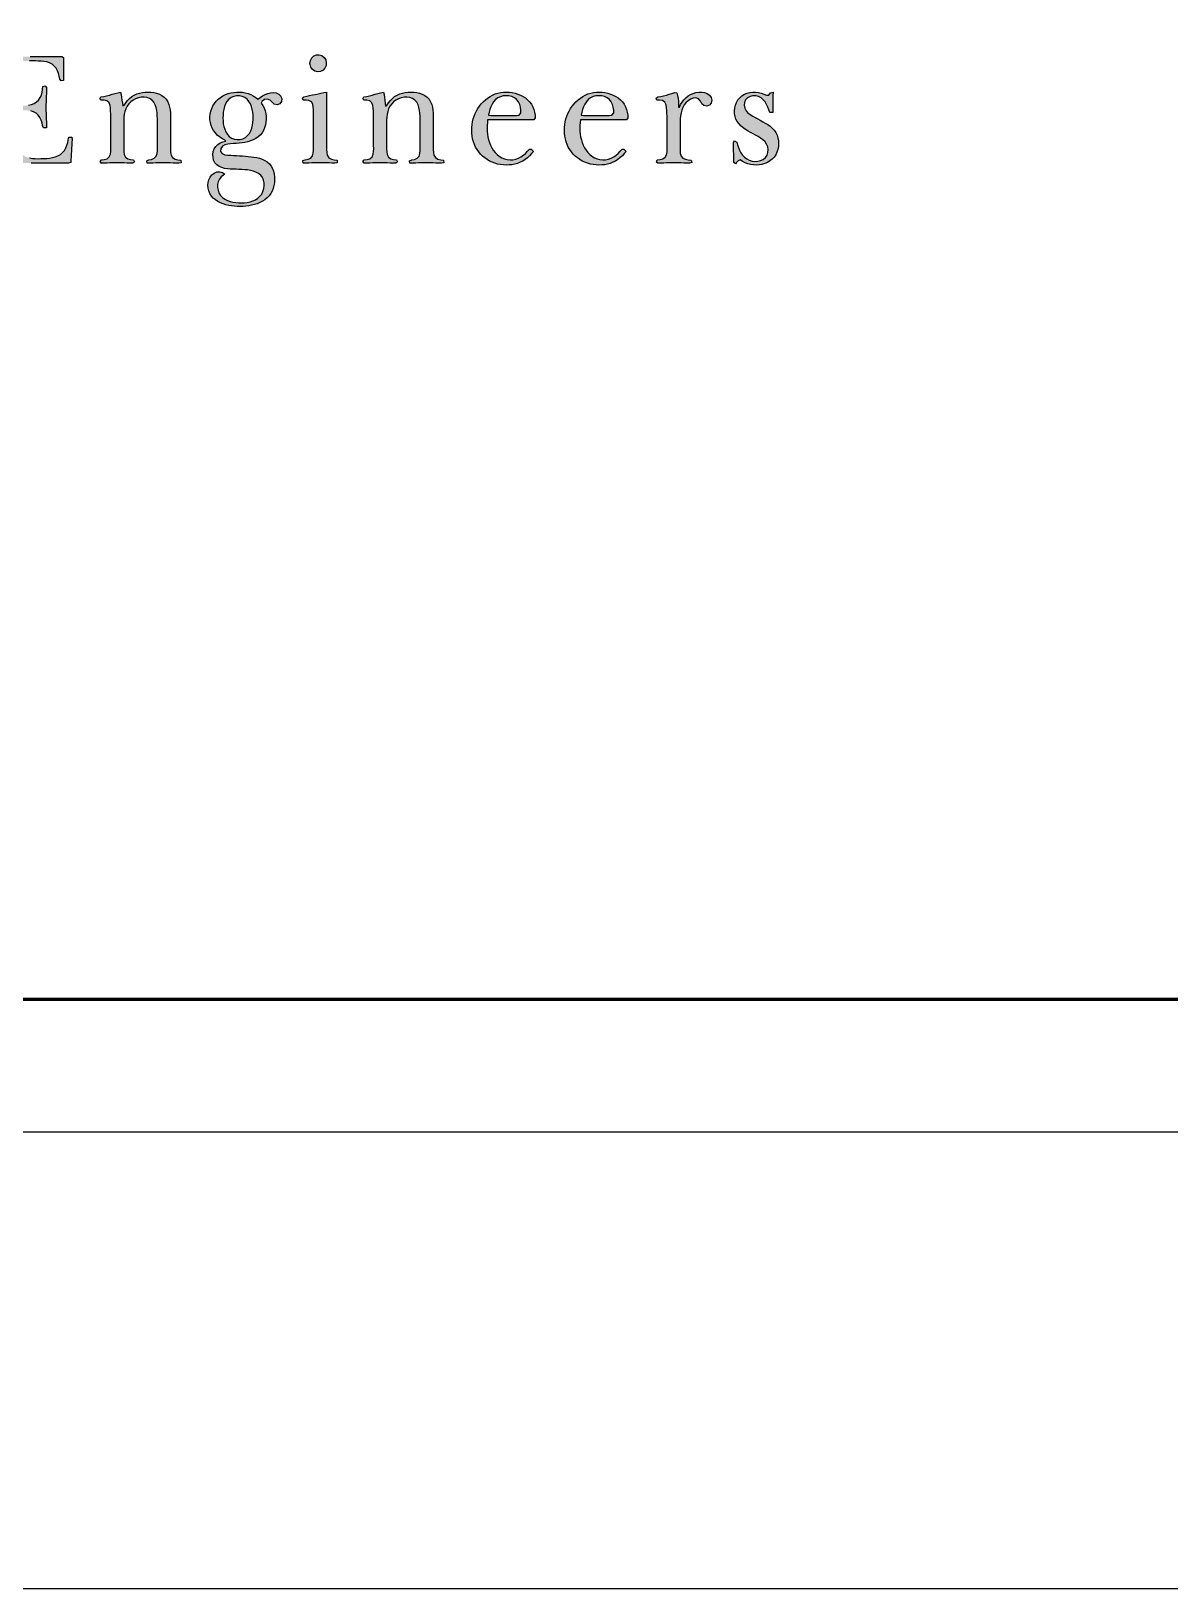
# Model space of a CAD drawing. Header units: millimetres. Extents: x 44 to 16922, y -171 to 5129.
# Drawn here: x 5552 to 5590.6, y 1810.7 to 1863.6 of the extents above; entities that cross this region are included whole.
import ezdxf

# ---------------------------------------------------------------- set-up
doc = ezdxf.new("R2010")
doc.units = ezdxf.units.MM
doc.layers.add('CDC-KHUNGTEN', color=7, linetype='Continuous')
doc.layers.add('Form$1$AA-BORD-FORM', color=7, linetype='Continuous')

# ---------------------------------------------------------------- blocks, each defined once
blk = doc.blocks.new('Form$1$SAMOO')
at = {"layer": 'CDC-KHUNGTEN'}
for points in [[(47.268, -11.628), (47.267, -11.548), (47.267, -11.468), (47.265, -11.388), (47.262, -11.308), (47.257, -11.228), (47.249, -11.149), (47.236, -11.07), (47.208, -10.995), (47.154, -10.937), (47.082, -10.902), (47.004, -10.886), (46.924, -10.88), (46.861, -10.864), (46.861, -10.783), (46.916, -10.759), (46.996, -10.759), (47.076, -10.759), (47.156, -10.759), (47.236, -10.759), (47.316, -10.759), (47.396, -10.759), (47.476, -10.759), (47.556, -10.759), (47.636, -10.759), (47.716, -10.759), (47.796, -10.759), (47.876, -10.759), (47.956, -10.759), (48.037, -10.759), (48.117, -10.759), (48.197, -10.759), (48.277, -10.759), (48.357, -10.759), (48.437, -10.759), (48.517, -10.759), (48.597, -10.759), (48.677, -10.759), (48.757, -10.759), (48.837, -10.759), (48.917, -10.759), (48.971, -10.785), (48.971, -10.865), (48.971, -10.945), (48.971, -11.025), (48.971, -11.105), (48.971, -11.185), (48.971, -11.265), (48.971, -11.345), (48.971, -11.425), (48.901, -11.436), (48.865, -11.385), (48.848, -11.306), (48.826, -11.229), (48.798, -11.155), (48.76, -11.084), (48.711, -11.021), (48.65, -10.97), (48.579, -10.933), (48.503, -10.908), (48.424, -10.894), (48.344, -10.886), (48.265, -10.882), (48.185, -10.88), (48.104, -10.88), (48.024, -10.88), (47.944, -10.88), (47.864, -10.88), (47.784, -10.88), (47.71, -10.897), (47.705, -10.977), (47.706, -11.057), (47.706, -11.137), (47.706, -11.217), (47.706, -11.297), (47.706, -11.377), (47.706, -11.457), (47.706, -11.537), (47.706, -11.617), (47.706, -11.697), (47.706, -11.777), (47.706, -11.857), (47.706, -11.937), (47.706, -12.017), (47.706, -12.097), (47.757, -12.128), (47.837, -12.127), (47.917, -12.122), (47.996, -12.11), (48.074, -12.091), (48.148, -12.062), (48.216, -12.02), (48.275, -11.966), (48.32, -11.9), (48.352, -11.827), (48.374, -11.749), (48.387, -11.671), (48.396, -11.591), (48.461, -11.575), (48.494, -11.621), (48.492, -11.701), (48.491, -11.781), (48.489, -11.861), (48.487, -11.941), (48.484, -12.021), (48.481, -12.101), (48.478, -12.181), (48.481, -12.261), (48.484, -12.341), (48.487, -12.421), (48.489, -12.501), (48.491, -12.581), (48.493, -12.661), (48.493, -12.74), (48.413, -12.74), (48.388, -12.676), (48.371, -12.598), (48.347, -12.522), (48.313, -12.449), (48.267, -12.384), (48.206, -12.332), (48.136, -12.295), (48.059, -12.271), (47.98, -12.258), (47.901, -12.251), (47.821, -12.248), (47.741, -12.247), (47.706, -12.292), (47.706, -12.372), (47.706, -12.452), (47.706, -12.532), (47.706, -12.612), (47.706, -12.692), (47.706, -12.772), (47.706, -12.852), (47.706, -12.932), (47.706, -13.012), (47.707, -13.092), (47.711, -13.172), (47.719, -13.252), (47.736, -13.33), (47.764, -13.405), (47.811, -13.469), (47.874, -13.518), (47.946, -13.552), (48.023, -13.575), (48.102, -13.588), (48.182, -13.595), (48.262, -13.598), (48.342, -13.596), (48.422, -13.594), (48.501, -13.589), (48.581, -13.581), (48.66, -13.568), (48.738, -13.548), (48.812, -13.52), (48.882, -13.48), (48.944, -13.429), (48.994, -13.368), (49.034, -13.298), (49.064, -13.224), (49.086, -13.147), (49.101, -13.069), (49.117, -12.996), (49.197, -12.996), (49.205, -13.064), (49.201, -13.144), (49.197, -13.224), (49.193, -13.304), (49.189, -13.384), (49.184, -13.464), (49.18, -13.543), (49.176, -13.623), (49.172, -13.703), (49.105, -13.718), (49.025, -13.718), (48.945, -13.718), (48.865, -13.718), (48.785, -13.718), (48.705, -13.718), (48.625, -13.718), (48.545, -13.718), (48.465, -13.718), (48.385, -13.718), (48.305, -13.718), (48.225, -13.718), (48.145, -13.718), (48.065, -13.718), (47.984, -13.718), (47.904, -13.718), (47.824, -13.718), (47.744, -13.718), (47.664, -13.718), (47.584, -13.718), (47.504, -13.718), (47.424, -13.718), (47.344, -13.718), (47.264, -13.718), (47.184, -13.718), (47.104, -13.718), (47.024, -13.718), (46.944, -13.718), (46.864, -13.718), (46.861, -13.641), (46.914, -13.614), (46.994, -13.61), (47.073, -13.595), (47.146, -13.563), (47.203, -13.508), (47.233, -13.434), (47.247, -13.355), (47.256, -13.276), (47.261, -13.196), (47.264, -13.116), (47.266, -13.036), (47.267, -12.956), (47.268, -12.876), (47.268, -12.796), (47.268, -12.716), (47.268, -12.636), (47.268, -12.556), (47.268, -12.476), (47.268, -12.396), (47.268, -12.316), (47.268, -12.236), (47.268, -12.155), (47.268, -12.075), (47.268, -11.995), (47.268, -11.915), (47.268, -11.835), (47.268, -11.755), (47.268, -11.675)], [(51.94, -13.184), (51.939, -13.264), (51.939, -13.344), (51.943, -13.424), (51.959, -13.502), (52.003, -13.568), (52.072, -13.607), (52.15, -13.627), (52.229, -13.636), (52.236, -13.709), (52.173, -13.724), (52.093, -13.721), (52.013, -13.718), (51.933, -13.714), (51.853, -13.711), (51.773, -13.709), (51.693, -13.711), (51.613, -13.714), (51.533, -13.717), (51.453, -13.72), (51.373, -13.723), (51.293, -13.726), (51.281, -13.658), (51.34, -13.631), (51.419, -13.617), (51.492, -13.587), (51.548, -13.53), (51.572, -13.454), (51.578, -13.374), (51.579, -13.294), (51.579, -13.214), (51.579, -13.134), (51.579, -13.054), (51.579, -12.974), (51.579, -12.894), (51.579, -12.814), (51.579, -12.734), (51.579, -12.654), (51.579, -12.574), (51.578, -12.494), (51.576, -12.414), (51.57, -12.334), (51.56, -12.255), (51.544, -12.176), (51.518, -12.101), (51.481, -12.03), (51.429, -11.97), (51.362, -11.925), (51.287, -11.898), (51.208, -11.889), (51.128, -11.891), (51.049, -11.905), (50.974, -11.931), (50.903, -11.969), (50.839, -12.018), (50.784, -12.075), (50.738, -12.14), (50.701, -12.211), (50.673, -12.286), (50.655, -12.364), (50.646, -12.444), (50.644, -12.524), (50.644, -12.604), (50.644, -12.684), (50.644, -12.764), (50.644, -12.844), (50.644, -12.924), (50.644, -13.004), (50.644, -13.084), (50.644, -13.164), (50.644, -13.244), (50.643, -13.324), (50.645, -13.404), (50.657, -13.483), (50.693, -13.554), (50.758, -13.6), (50.834, -13.623), (50.913, -13.634), (50.941, -13.688), (50.899, -13.725), (50.819, -13.722), (50.739, -13.719), (50.659, -13.715), (50.579, -13.712), (50.499, -13.709), (50.419, -13.71), (50.339, -13.713), (50.259, -13.716), (50.179, -13.719), (50.099, -13.722), (50.019, -13.725), (49.986, -13.679), (50.024, -13.633), (50.103, -13.621), (50.179, -13.597), (50.241, -13.547), (50.272, -13.474), (50.282, -13.395), (50.284, -13.315), (50.283, -13.235), (50.283, -13.155), (50.283, -13.075), (50.283, -12.995), (50.283, -12.915), (50.283, -12.835), (50.283, -12.755), (50.283, -12.675), (50.283, -12.595), (50.283, -12.515), (50.282, -12.435), (50.28, -12.355), (50.277, -12.275), (50.272, -12.195), (50.262, -12.115), (50.233, -12.041), (50.173, -11.99), (50.095, -11.974), (50.015, -11.973), (49.977, -11.931), (50.01, -11.879), (50.089, -11.866), (50.167, -11.848), (50.245, -11.828), (50.322, -11.806), (50.399, -11.784), (50.476, -11.764), (50.554, -11.747), (50.573, -11.815), (50.583, -11.894), (50.594, -11.974), (50.605, -12.053), (50.616, -12.132), (50.652, -12.109), (50.697, -12.042), (50.747, -11.98), (50.803, -11.923), (50.866, -11.873), (50.934, -11.831), (51.006, -11.798), (51.082, -11.773), (51.161, -11.756), (51.24, -11.747), (51.32, -11.745), (51.4, -11.748), (51.479, -11.758), (51.557, -11.776), (51.633, -11.803), (51.704, -11.84), (51.767, -11.888), (51.822, -11.947), (51.865, -12.014), (51.897, -12.087), (51.919, -12.164), (51.933, -12.243), (51.939, -12.322), (51.94, -12.403), (51.94, -12.483), (51.94, -12.563), (51.94, -12.643), (51.94, -12.723), (51.94, -12.803), (51.94, -12.883), (51.94, -12.963), (51.94, -13.043), (51.94, -13.123)], [(59.249, -13.184), (59.248, -13.264), (59.248, -13.344), (59.252, -13.424), (59.268, -13.502), (59.312, -13.568), (59.381, -13.607), (59.459, -13.627), (59.538, -13.636), (59.545, -13.71), (59.482, -13.724), (59.402, -13.721), (59.322, -13.718), (59.242, -13.714), (59.162, -13.711), (59.082, -13.709), (59.002, -13.711), (58.922, -13.714), (58.842, -13.717), (58.762, -13.72), (58.682, -13.723), (58.602, -13.726), (58.59, -13.657), (58.649, -13.631), (58.728, -13.617), (58.802, -13.587), (58.856, -13.53), (58.88, -13.454), (58.887, -13.374), (58.888, -13.294), (58.887, -13.214), (58.887, -13.134), (58.887, -13.054), (58.887, -12.974), (58.887, -12.894), (58.887, -12.814), (58.887, -12.734), (58.887, -12.654), (58.887, -12.573), (58.887, -12.493), (58.884, -12.413), (58.879, -12.334), (58.869, -12.254), (58.852, -12.176), (58.827, -12.1), (58.789, -12.03), (58.737, -11.969), (58.671, -11.924), (58.595, -11.898), (58.516, -11.888), (58.436, -11.891), (58.358, -11.906), (58.282, -11.932), (58.211, -11.969), (58.148, -12.018), (58.093, -12.076), (58.046, -12.141), (58.009, -12.212), (57.982, -12.287), (57.964, -12.365), (57.954, -12.444), (57.953, -12.524), (57.953, -12.604), (57.953, -12.684), (57.953, -12.765), (57.953, -12.845), (57.953, -12.925), (57.953, -13.005), (57.953, -13.085), (57.953, -13.165), (57.953, -13.245), (57.952, -13.325), (57.954, -13.405), (57.966, -13.484), (58.002, -13.554), (58.067, -13.6), (58.144, -13.623), (58.223, -13.634), (58.251, -13.688), (58.208, -13.725), (58.128, -13.722), (58.048, -13.719), (57.968, -13.715), (57.889, -13.712), (57.808, -13.709), (57.728, -13.71), (57.648, -13.713), (57.568, -13.716), (57.489, -13.719), (57.409, -13.722), (57.329, -13.725), (57.295, -13.679), (57.332, -13.633), (57.411, -13.622), (57.488, -13.597), (57.55, -13.548), (57.581, -13.475), (57.591, -13.396), (57.593, -13.316), (57.592, -13.235), (57.592, -13.155), (57.592, -13.075), (57.592, -12.995), (57.592, -12.915), (57.592, -12.835), (57.592, -12.755), (57.592, -12.675), (57.592, -12.595), (57.592, -12.515), (57.591, -12.435), (57.589, -12.355), (57.586, -12.275), (57.581, -12.195), (57.571, -12.116), (57.542, -12.041), (57.483, -11.99), (57.405, -11.974), (57.325, -11.973), (57.287, -11.931), (57.32, -11.879), (57.399, -11.866), (57.477, -11.848), (57.554, -11.828), (57.631, -11.806), (57.708, -11.784), (57.785, -11.764), (57.864, -11.746), (57.882, -11.816), (57.893, -11.895), (57.903, -11.974), (57.914, -12.053), (57.925, -12.133), (57.961, -12.108), (58.006, -12.041), (58.056, -11.979), (58.113, -11.923), (58.175, -11.873), (58.243, -11.831), (58.316, -11.797), (58.392, -11.772), (58.47, -11.756), (58.55, -11.747), (58.63, -11.745), (58.71, -11.749), (58.789, -11.759), (58.867, -11.776), (58.942, -11.803), (59.013, -11.84), (59.077, -11.889), (59.131, -11.947), (59.174, -12.014), (59.207, -12.088), (59.229, -12.165), (59.242, -12.244), (59.248, -12.323), (59.249, -12.403), (59.249, -12.483), (59.249, -12.563), (59.249, -12.643), (59.249, -12.724), (59.249, -12.804), (59.249, -12.884), (59.249, -12.964), (59.249, -13.044), (59.249, -13.124)], [(65.751, -12.659), (65.751, -12.579), (65.751, -12.499), (65.75, -12.419), (65.748, -12.339), (65.744, -12.259), (65.737, -12.179), (65.721, -12.101), (65.687, -12.029), (65.622, -11.984), (65.543, -11.973), (65.463, -11.973), (65.445, -11.911), (65.497, -11.879), (65.576, -11.866), (65.654, -11.849), (65.731, -11.828), (65.808, -11.805), (65.885, -11.782), (65.962, -11.759), (66.024, -11.765), (66.042, -11.843), (66.055, -11.922), (66.064, -12.002), (66.069, -12.082), (66.07, -12.162), (66.092, -12.165), (66.127, -12.093), (66.17, -12.025), (66.218, -11.962), (66.274, -11.905), (66.337, -11.854), (66.405, -11.813), (66.478, -11.781), (66.555, -11.759), (66.634, -11.747), (66.714, -11.745), (66.793, -11.757), (66.868, -11.785), (66.933, -11.831), (66.979, -11.896), (66.994, -11.974), (66.977, -12.051), (66.927, -12.112), (66.852, -12.139), (66.775, -12.123), (66.717, -12.069), (66.676, -12.001), (66.628, -11.937), (66.555, -11.906), (66.476, -11.915), (66.402, -11.944), (66.335, -11.988), (66.276, -12.042), (66.226, -12.104), (66.188, -12.175), (66.16, -12.25), (66.14, -12.327), (66.126, -12.406), (66.118, -12.486), (66.114, -12.566), (66.112, -12.646), (66.112, -12.726), (66.112, -12.806), (66.112, -12.886), (66.112, -12.966), (66.112, -13.046), (66.112, -13.126), (66.111, -13.206), (66.111, -13.286), (66.111, -13.366), (66.116, -13.446), (66.138, -13.523), (66.19, -13.582), (66.263, -13.614), (66.341, -13.629), (66.421, -13.636), (66.435, -13.703), (66.378, -13.724), (66.298, -13.722), (66.218, -13.718), (66.138, -13.715), (66.058, -13.712), (65.978, -13.71), (65.898, -13.71), (65.818, -13.713), (65.738, -13.716), (65.658, -13.719), (65.578, -13.722), (65.498, -13.725), (65.453, -13.69), (65.479, -13.634), (65.558, -13.624), (65.635, -13.602), (65.701, -13.557), (65.737, -13.486), (65.749, -13.407), (65.751, -13.327), (65.751, -13.247), (65.751, -13.167), (65.751, -13.087), (65.751, -13.007), (65.751, -12.927), (65.751, -12.847), (65.751, -12.767), (65.751, -12.687)], [(67.653, -13.745), (67.61, -13.707), (67.608, -13.627), (67.605, -13.547), (67.603, -13.467), (67.601, -13.387), (67.599, -13.307), (67.597, -13.227), (67.595, -13.147), (67.63, -13.103), (67.686, -13.134), (67.708, -13.211), (67.735, -13.287), (67.766, -13.36), (67.805, -13.431), (67.85, -13.496), (67.904, -13.555), (67.967, -13.605), (68.038, -13.642), (68.114, -13.664), (68.194, -13.673), (68.274, -13.668), (68.351, -13.65), (68.424, -13.617), (68.486, -13.567), (68.531, -13.501), (68.556, -13.425), (68.562, -13.345), (68.55, -13.266), (68.52, -13.192), (68.474, -13.127), (68.417, -13.072), (68.352, -13.024), (68.284, -12.982), (68.214, -12.944), (68.143, -12.906), (68.073, -12.868), (68.003, -12.828), (67.935, -12.786), (67.87, -12.74), (67.808, -12.689), (67.752, -12.632), (67.704, -12.568), (67.666, -12.497), (67.64, -12.422), (67.627, -12.343), (67.624, -12.263), (67.632, -12.183), (67.651, -12.106), (67.681, -12.032), (67.722, -11.963), (67.773, -11.901), (67.833, -11.849), (67.901, -11.806), (67.974, -11.774), (68.052, -11.754), (68.131, -11.745), (68.211, -11.747), (68.29, -11.758), (68.368, -11.776), (68.445, -11.801), (68.518, -11.833), (68.581, -11.833), (68.63, -11.771), (68.698, -11.752), (68.696, -11.832), (68.695, -11.912), (68.694, -11.992), (68.693, -12.072), (68.692, -12.152), (68.691, -12.232), (68.687, -12.31), (68.607, -12.31), (68.579, -12.236), (68.55, -12.162), (68.516, -12.089), (68.476, -12.02), (68.426, -11.958), (68.365, -11.905), (68.294, -11.869), (68.217, -11.851), (68.137, -11.849), (68.059, -11.866), (67.988, -11.903), (67.933, -11.961), (67.902, -12.034), (67.896, -12.114), (67.911, -12.192), (67.947, -12.263), (68, -12.323), (68.063, -12.373), (68.131, -12.415), (68.201, -12.453), (68.271, -12.491), (68.341, -12.53), (68.411, -12.569), (68.481, -12.608), (68.549, -12.651), (68.614, -12.697), (68.675, -12.748), (68.73, -12.807), (68.775, -12.873), (68.81, -12.945), (68.833, -13.021), (68.846, -13.1), (68.85, -13.18), (68.846, -13.26), (68.832, -13.339), (68.806, -13.414), (68.771, -13.486), (68.725, -13.552), (68.67, -13.61), (68.608, -13.66), (68.539, -13.701), (68.466, -13.733), (68.389, -13.757), (68.311, -13.771), (68.231, -13.776), (68.151, -13.772), (68.072, -13.76), (67.994, -13.74), (67.919, -13.712), (67.848, -13.676), (67.781, -13.632), (67.726, -13.655), (67.676, -13.717)]]:
    blk.add_hatch(color=7, dxfattribs=at).paths.add_polyline_path(points)
h = blk.add_hatch(color=7, dxfattribs=at)
h.paths.add_polyline_path([(56.28, -11.745), (56.28, -11.825), (56.28, -11.905), (56.28, -11.985), (56.28, -12.065), (56.28, -12.145), (56.28, -12.225), (56.28, -12.305), (56.28, -12.385), (56.28, -12.465), (56.28, -12.545), (56.28, -12.625), (56.28, -12.705), (56.28, -12.785), (56.28, -12.865), (56.28, -12.946), (56.28, -13.026), (56.28, -13.106), (56.28, -13.186), (56.281, -13.266), (56.282, -13.346), (56.286, -13.426), (56.303, -13.504), (56.347, -13.57), (56.416, -13.608), (56.494, -13.627), (56.573, -13.636), (56.578, -13.712), (56.511, -13.724), (56.431, -13.721), (56.351, -13.717), (56.271, -13.714), (56.191, -13.711), (56.111, -13.709), (56.031, -13.711), (55.951, -13.714), (55.871, -13.717), (55.791, -13.721), (55.711, -13.723), (55.631, -13.726), (55.626, -13.651), (55.69, -13.63), (55.769, -13.614), (55.841, -13.581), (55.891, -13.52), (55.912, -13.443), (55.917, -13.363), (55.918, -13.283), (55.919, -13.203), (55.919, -13.123), (55.919, -13.043), (55.919, -12.963), (55.919, -12.883), (55.919, -12.803), (55.919, -12.723), (55.919, -12.643), (55.919, -12.563), (55.919, -12.483), (55.918, -12.403), (55.917, -12.323), (55.915, -12.243), (55.912, -12.163), (55.904, -12.083), (55.865, -12.015), (55.792, -11.982), (55.713, -11.972), (55.633, -11.972), (55.609, -11.917), (55.655, -11.874), (55.733, -11.858), (55.811, -11.842), (55.89, -11.826), (55.968, -11.809), (56.047, -11.793), (56.125, -11.777), (56.203, -11.761)])
h.paths.add_polyline_path([(55.821, -10.947), (55.834, -10.868), (55.87, -10.797), (55.927, -10.742), (56, -10.71), (56.08, -10.707), (56.155, -10.732), (56.217, -10.782), (56.258, -10.85), (56.275, -10.928), (56.269, -11.008), (56.237, -11.081), (56.184, -11.14), (56.113, -11.177), (56.034, -11.183), (55.957, -11.162), (55.892, -11.117), (55.845, -11.052), (55.823, -10.976)])
h = blk.add_hatch(color=7, dxfattribs=at)
h.paths.add_polyline_path([(53.944, -13.52), (54.024, -13.527), (54.104, -13.534), (54.183, -13.542), (54.262, -13.552), (54.341, -13.567), (54.419, -13.585), (54.495, -13.61), (54.568, -13.644), (54.635, -13.686), (54.695, -13.74), (54.744, -13.803), (54.782, -13.873), (54.808, -13.949), (54.825, -14.027), (54.834, -14.106), (54.836, -14.186), (54.831, -14.266), (54.819, -14.345), (54.798, -14.423), (54.769, -14.497), (54.73, -14.567), (54.682, -14.631), (54.627, -14.689), (54.565, -14.739), (54.498, -14.783), (54.427, -14.82), (54.353, -14.85), (54.277, -14.875), (54.199, -14.894), (54.12, -14.909), (54.041, -14.919), (53.961, -14.925), (53.881, -14.928), (53.801, -14.926), (53.721, -14.92), (53.642, -14.91), (53.563, -14.896), (53.485, -14.877), (53.409, -14.853), (53.334, -14.824), (53.263, -14.788), (53.195, -14.745), (53.134, -14.694), (53.08, -14.635), (53.036, -14.568), (53.005, -14.495), (52.986, -14.417), (52.98, -14.337), (52.987, -14.257), (53.009, -14.181), (53.045, -14.109), (53.095, -14.047), (53.158, -13.998), (53.232, -13.967), (53.311, -13.96), (53.388, -13.98), (53.455, -14.024), (53.419, -14.057), (53.354, -14.103), (53.305, -14.166), (53.271, -14.238), (53.254, -14.316), (53.253, -14.396), (53.265, -14.475), (53.291, -14.551), (53.332, -14.619), (53.387, -14.677), (53.452, -14.724), (53.524, -14.759), (53.6, -14.785), (53.678, -14.803), (53.757, -14.815), (53.836, -14.822), (53.916, -14.825), (53.996, -14.822), (54.076, -14.813), (54.154, -14.797), (54.23, -14.772), (54.303, -14.739), (54.371, -14.696), (54.43, -14.643), (54.479, -14.58), (54.515, -14.508), (54.537, -14.431), (54.546, -14.352), (54.544, -14.272), (54.529, -14.193), (54.499, -14.12), (54.451, -14.056), (54.389, -14.005), (54.319, -13.968), (54.243, -13.941), (54.165, -13.924), (54.086, -13.912), (54.006, -13.904), (53.926, -13.899), (53.846, -13.896), (53.766, -13.892), (53.686, -13.889), (53.606, -13.885), (53.527, -13.878), (53.448, -13.866), (53.37, -13.846), (53.296, -13.815), (53.23, -13.77), (53.178, -13.71), (53.143, -13.638), (53.125, -13.56), (53.121, -13.481), (53.132, -13.401), (53.16, -13.327), (53.205, -13.261), (53.262, -13.205), (53.328, -13.16), (53.401, -13.127), (53.478, -13.106), (53.443, -13.074), (53.372, -13.037), (53.306, -12.992), (53.245, -12.94), (53.191, -12.881), (53.143, -12.817), (53.104, -12.747), (53.073, -12.673), (53.052, -12.596), (53.041, -12.517), (53.04, -12.437), (53.048, -12.357), (53.064, -12.279), (53.088, -12.203), (53.121, -12.13), (53.163, -12.062), (53.213, -11.999), (53.27, -11.943), (53.333, -11.894), (53.401, -11.852), (53.473, -11.817), (53.548, -11.789), (53.625, -11.768), (53.704, -11.754), (53.784, -11.746), (53.864, -11.745), (53.944, -11.751), (54.023, -11.764), (54.1, -11.785), (54.175, -11.813), (54.246, -11.849), (54.313, -11.893), (54.374, -11.944), (54.437, -11.9), (54.503, -11.854), (54.573, -11.815), (54.647, -11.784), (54.724, -11.764), (54.804, -11.758), (54.883, -11.771), (54.956, -11.802), (55.013, -11.857), (55.039, -11.932), (55.028, -12.011), (54.98, -12.073), (54.905, -12.099), (54.828, -12.08), (54.768, -12.028), (54.711, -11.972), (54.638, -11.943), (54.56, -11.956), (54.49, -11.996), (54.468, -12.05), (54.512, -12.116), (54.548, -12.188), (54.574, -12.263), (54.592, -12.341), (54.601, -12.421), (54.602, -12.501), (54.596, -12.581), (54.583, -12.66), (54.561, -12.737), (54.53, -12.81), (54.489, -12.879), (54.438, -12.94), (54.378, -12.994), (54.312, -13.039), (54.241, -13.076), (54.166, -13.105), (54.09, -13.128), (54.012, -13.145), (53.933, -13.157), (53.853, -13.166), (53.773, -13.171), (53.693, -13.174), (53.613, -13.181), (53.534, -13.193), (53.457, -13.214), (53.387, -13.252), (53.34, -13.315), (53.337, -13.394), (53.384, -13.457), (53.458, -13.487), (53.537, -13.499), (53.617, -13.504), (53.697, -13.508), (53.777, -13.512), (53.857, -13.516), (53.937, -13.52)])
h.paths.add_polyline_path([(54.242, -12.467), (54.239, -12.387), (54.231, -12.307), (54.216, -12.228), (54.195, -12.151), (54.164, -12.077), (54.124, -12.008), (54.073, -11.947), (54.01, -11.898), (53.937, -11.866), (53.858, -11.85), (53.778, -11.849), (53.7, -11.864), (53.627, -11.897), (53.564, -11.945), (53.513, -12.007), (53.473, -12.076), (53.444, -12.151), (53.424, -12.228), (53.41, -12.307), (53.403, -12.387), (53.4, -12.467), (53.403, -12.547), (53.412, -12.626), (53.428, -12.705), (53.451, -12.781), (53.483, -12.855), (53.525, -12.923), (53.578, -12.982), (53.643, -13.028), (53.718, -13.057), (53.797, -13.067), (53.877, -13.062), (53.954, -13.043), (54.026, -13.007), (54.087, -12.956), (54.137, -12.893), (54.175, -12.823), (54.203, -12.748), (54.223, -12.67), (54.235, -12.591), (54.241, -12.512)], flags=16)
h = blk.add_hatch(color=7, dxfattribs=at)
h.paths.add_polyline_path([(61.483, -12.395), (61.563, -12.397), (61.641, -12.383), (61.689, -12.324), (61.688, -12.244), (61.676, -12.165), (61.654, -12.088), (61.618, -12.017), (61.568, -11.954), (61.505, -11.905), (61.432, -11.872), (61.355, -11.853), (61.275, -11.848), (61.195, -11.854), (61.117, -11.874), (61.045, -11.908), (60.981, -11.956), (60.927, -12.015), (60.884, -12.082), (60.849, -12.154), (60.822, -12.229), (60.8, -12.306), (60.784, -12.385), (60.851, -12.395), (60.931, -12.395), (61.011, -12.395), (61.092, -12.395), (61.172, -12.395), (61.252, -12.395), (61.332, -12.395), (61.412, -12.395)], flags=16)
h.paths.add_polyline_path([(62.034, -13.395), (61.983, -13.457), (61.929, -13.515), (61.87, -13.57), (61.807, -13.619), (61.739, -13.662), (61.668, -13.698), (61.593, -13.727), (61.517, -13.749), (61.438, -13.764), (61.358, -13.773), (61.278, -13.776), (61.198, -13.772), (61.119, -13.763), (61.04, -13.748), (60.963, -13.726), (60.888, -13.698), (60.816, -13.664), (60.747, -13.624), (60.681, -13.578), (60.62, -13.527), (60.563, -13.47), (60.512, -13.409), (60.466, -13.343), (60.427, -13.274), (60.393, -13.201), (60.366, -13.126), (60.345, -13.048), (60.33, -12.97), (60.321, -12.89), (60.319, -12.81), (60.322, -12.73), (60.33, -12.651), (60.344, -12.572), (60.363, -12.494), (60.387, -12.418), (60.417, -12.344), (60.451, -12.271), (60.491, -12.202), (60.536, -12.136), (60.586, -12.073), (60.64, -12.014), (60.699, -11.96), (60.762, -11.911), (60.829, -11.867), (60.899, -11.829), (60.973, -11.798), (61.049, -11.774), (61.128, -11.757), (61.207, -11.747), (61.287, -11.745), (61.367, -11.749), (61.446, -11.759), (61.525, -11.776), (61.601, -11.799), (61.675, -11.829), (61.746, -11.866), (61.813, -11.91), (61.874, -11.962), (61.929, -12.02), (61.977, -12.084), (62.016, -12.154), (62.046, -12.228), (62.068, -12.305), (62.081, -12.384), (62.086, -12.464), (62.043, -12.518), (61.963, -12.516), (61.883, -12.516), (61.803, -12.516), (61.723, -12.516), (61.643, -12.516), (61.563, -12.516), (61.483, -12.516), (61.403, -12.516), (61.323, -12.516), (61.243, -12.516), (61.163, -12.516), (61.083, -12.516), (61.002, -12.516), (60.922, -12.516), (60.842, -12.516), (60.762, -12.516), (60.754, -12.594), (60.748, -12.674), (60.744, -12.753), (60.748, -12.833), (60.757, -12.913), (60.77, -12.992), (60.789, -13.07), (60.813, -13.146), (60.842, -13.22), (60.878, -13.292), (60.919, -13.361), (60.968, -13.424), (61.023, -13.482), (61.085, -13.532), (61.154, -13.573), (61.228, -13.604), (61.306, -13.623), (61.385, -13.632), (61.465, -13.629), (61.543, -13.613), (61.618, -13.585), (61.689, -13.548), (61.755, -13.502), (61.816, -13.45), (61.872, -13.393), (61.923, -13.331), (61.974, -13.331), (62.029, -13.389)])
h = blk.add_hatch(color=7, dxfattribs=at)
h.paths.add_polyline_path([(64.06, -12.395), (64.14, -12.397), (64.219, -12.384), (64.267, -12.325), (64.266, -12.245), (64.255, -12.166), (64.232, -12.089), (64.197, -12.017), (64.147, -11.955), (64.084, -11.906), (64.012, -11.872), (63.934, -11.853), (63.854, -11.848), (63.774, -11.854), (63.697, -11.873), (63.624, -11.907), (63.56, -11.955), (63.506, -12.014), (63.462, -12.081), (63.427, -12.153), (63.4, -12.228), (63.378, -12.305), (63.361, -12.383), (63.427, -12.395), (63.507, -12.395), (63.587, -12.395), (63.667, -12.395), (63.747, -12.395), (63.827, -12.395), (63.907, -12.395), (63.987, -12.395)], flags=16)
h.paths.add_polyline_path([(64.612, -13.395), (64.562, -13.457), (64.507, -13.515), (64.448, -13.569), (64.385, -13.619), (64.317, -13.662), (64.246, -13.698), (64.172, -13.727), (64.095, -13.749), (64.016, -13.764), (63.937, -13.773), (63.857, -13.776), (63.777, -13.773), (63.697, -13.763), (63.619, -13.748), (63.542, -13.726), (63.467, -13.698), (63.394, -13.664), (63.325, -13.624), (63.259, -13.578), (63.198, -13.527), (63.142, -13.47), (63.09, -13.409), (63.045, -13.343), (63.005, -13.274), (62.971, -13.201), (62.944, -13.126), (62.923, -13.049), (62.908, -12.97), (62.899, -12.891), (62.897, -12.811), (62.899, -12.731), (62.908, -12.651), (62.921, -12.572), (62.94, -12.494), (62.965, -12.418), (62.994, -12.344), (63.029, -12.272), (63.069, -12.202), (63.114, -12.136), (63.163, -12.073), (63.217, -12.014), (63.276, -11.96), (63.339, -11.911), (63.406, -11.867), (63.477, -11.829), (63.551, -11.798), (63.627, -11.774), (63.705, -11.757), (63.784, -11.747), (63.864, -11.745), (63.944, -11.749), (64.024, -11.759), (64.102, -11.776), (64.179, -11.799), (64.253, -11.829), (64.324, -11.866), (64.39, -11.91), (64.452, -11.962), (64.507, -12.02), (64.554, -12.084), (64.593, -12.154), (64.624, -12.228), (64.645, -12.305), (64.658, -12.384), (64.663, -12.464), (64.621, -12.518), (64.541, -12.516), (64.461, -12.516), (64.381, -12.516), (64.3, -12.516), (64.22, -12.516), (64.14, -12.516), (64.06, -12.516), (63.98, -12.516), (63.9, -12.516), (63.82, -12.516), (63.74, -12.516), (63.66, -12.516), (63.58, -12.516), (63.5, -12.516), (63.42, -12.516), (63.34, -12.516), (63.332, -12.594), (63.326, -12.674), (63.321, -12.754), (63.325, -12.834), (63.334, -12.913), (63.348, -12.992), (63.367, -13.07), (63.39, -13.146), (63.42, -13.221), (63.455, -13.292), (63.497, -13.361), (63.546, -13.424), (63.601, -13.482), (63.663, -13.532), (63.732, -13.573), (63.806, -13.604), (63.883, -13.623), (63.963, -13.632), (64.043, -13.629), (64.121, -13.613), (64.196, -13.585), (64.267, -13.548), (64.333, -13.502), (64.393, -13.45), (64.449, -13.393), (64.5, -13.331), (64.552, -13.331), (64.607, -13.389)])
at = {"layer": 'CDC-KHUNGTEN', "color": 7}
for points in [[(48.037, -10.759), (48.117, -10.759), (48.197, -10.759), (48.277, -10.759), (48.357, -10.759), (48.437, -10.759), (48.517, -10.759), (48.597, -10.759), (48.677, -10.759), (48.757, -10.759), (48.837, -10.759), (48.917, -10.759), (48.971, -10.785), (48.971, -10.865), (48.971, -10.945), (48.971, -11.025), (48.971, -11.105), (48.971, -11.185), (48.971, -11.265), (48.971, -11.345), (48.971, -11.425), (48.901, -11.436), (48.865, -11.385), (48.848, -11.306), (48.826, -11.229), (48.798, -11.155), (48.76, -11.084), (48.711, -11.021), (48.65, -10.97), (48.579, -10.933), (48.503, -10.908), (48.424, -10.894), (48.344, -10.886), (48.265, -10.882), (48.185, -10.88), (48.104, -10.88), (48.024, -10.88)], [(47.996, -12.11), (48.074, -12.091), (48.148, -12.062), (48.216, -12.02), (48.275, -11.966), (48.32, -11.9), (48.352, -11.827), (48.374, -11.749), (48.387, -11.671), (48.396, -11.591), (48.461, -11.575), (48.494, -11.621), (48.492, -11.701), (48.491, -11.781), (48.489, -11.861), (48.487, -11.941), (48.484, -12.021), (48.481, -12.101), (48.478, -12.181), (48.481, -12.261), (48.484, -12.341), (48.487, -12.421), (48.489, -12.501), (48.491, -12.581), (48.493, -12.661), (48.493, -12.74), (48.413, -12.74), (48.388, -12.676), (48.371, -12.598), (48.347, -12.522), (48.313, -12.449), (48.267, -12.384), (48.206, -12.332), (48.136, -12.295), (48.059, -12.271)], [(48.023, -13.575), (48.102, -13.588), (48.182, -13.595), (48.262, -13.598), (48.342, -13.596), (48.422, -13.594), (48.501, -13.589), (48.581, -13.581), (48.66, -13.568), (48.738, -13.548), (48.812, -13.52), (48.882, -13.48), (48.944, -13.429), (48.994, -13.368), (49.034, -13.298), (49.064, -13.224), (49.086, -13.147), (49.101, -13.069), (49.117, -12.996), (49.197, -12.996), (49.205, -13.064), (49.201, -13.144), (49.197, -13.224), (49.193, -13.304), (49.189, -13.384), (49.184, -13.464), (49.18, -13.543), (49.176, -13.623), (49.172, -13.703), (49.105, -13.718), (49.025, -13.718), (48.945, -13.718), (48.865, -13.718), (48.785, -13.718), (48.705, -13.718), (48.625, -13.718), (48.545, -13.718), (48.465, -13.718), (48.385, -13.718), (48.305, -13.718), (48.225, -13.718), (48.145, -13.718), (48.065, -13.718)]]:
    blk.add_lwpolyline(points, dxfattribs=at)
for points in [[(55.821, -10.947), (55.834, -10.868), (55.87, -10.797), (55.927, -10.742), (56, -10.71), (56.08, -10.707), (56.155, -10.732), (56.217, -10.782), (56.258, -10.85), (56.275, -10.928), (56.269, -11.008), (56.237, -11.081), (56.184, -11.14), (56.113, -11.177), (56.034, -11.183), (55.957, -11.162), (55.892, -11.117), (55.845, -11.052), (55.823, -10.976)], [(51.94, -13.184), (51.939, -13.264), (51.939, -13.344), (51.943, -13.424), (51.959, -13.502), (52.003, -13.568), (52.072, -13.607), (52.15, -13.627), (52.229, -13.636), (52.236, -13.709), (52.173, -13.724), (52.093, -13.721), (52.013, -13.718), (51.933, -13.714), (51.853, -13.711), (51.773, -13.709), (51.693, -13.711), (51.613, -13.714), (51.533, -13.717), (51.453, -13.72), (51.373, -13.723), (51.293, -13.726), (51.281, -13.658), (51.34, -13.631), (51.419, -13.617), (51.492, -13.587), (51.548, -13.53), (51.572, -13.454), (51.578, -13.374), (51.579, -13.294), (51.579, -13.214), (51.579, -13.134), (51.579, -13.054), (51.579, -12.974), (51.579, -12.894), (51.579, -12.814), (51.579, -12.734), (51.579, -12.654), (51.579, -12.574), (51.578, -12.494), (51.576, -12.414), (51.57, -12.334), (51.56, -12.255), (51.544, -12.176), (51.518, -12.101), (51.481, -12.03), (51.429, -11.97), (51.362, -11.925), (51.287, -11.898), (51.208, -11.889), (51.128, -11.891), (51.049, -11.905), (50.974, -11.931), (50.903, -11.969), (50.839, -12.018), (50.784, -12.075), (50.738, -12.14), (50.701, -12.211), (50.673, -12.286), (50.655, -12.364), (50.646, -12.444), (50.644, -12.524), (50.644, -12.604), (50.644, -12.684), (50.644, -12.764), (50.644, -12.844), (50.644, -12.924), (50.644, -13.004), (50.644, -13.084), (50.644, -13.164), (50.644, -13.244), (50.643, -13.324), (50.645, -13.404), (50.657, -13.483), (50.693, -13.554), (50.758, -13.6), (50.834, -13.623), (50.913, -13.634), (50.941, -13.688), (50.899, -13.725), (50.819, -13.722), (50.739, -13.719), (50.659, -13.715), (50.579, -13.712), (50.499, -13.709), (50.419, -13.71), (50.339, -13.713), (50.259, -13.716), (50.179, -13.719), (50.099, -13.722), (50.019, -13.725), (49.986, -13.679), (50.024, -13.633), (50.103, -13.621), (50.179, -13.597), (50.241, -13.547), (50.272, -13.474), (50.282, -13.395), (50.284, -13.315), (50.283, -13.235), (50.283, -13.155), (50.283, -13.075), (50.283, -12.995), (50.283, -12.915), (50.283, -12.835), (50.283, -12.755), (50.283, -12.675), (50.283, -12.595), (50.283, -12.515), (50.282, -12.435), (50.28, -12.355), (50.277, -12.275), (50.272, -12.195), (50.262, -12.115), (50.233, -12.041), (50.173, -11.99), (50.095, -11.974), (50.015, -11.973), (49.977, -11.931), (50.01, -11.879), (50.089, -11.866), (50.167, -11.848), (50.245, -11.828), (50.322, -11.806), (50.399, -11.784), (50.476, -11.764), (50.554, -11.747), (50.573, -11.815), (50.583, -11.894), (50.594, -11.974), (50.605, -12.053), (50.616, -12.132), (50.652, -12.109), (50.697, -12.042), (50.747, -11.98), (50.803, -11.923), (50.866, -11.873), (50.934, -11.831), (51.006, -11.798), (51.082, -11.773), (51.161, -11.756), (51.24, -11.747), (51.32, -11.745), (51.4, -11.748), (51.479, -11.758), (51.557, -11.776), (51.633, -11.803), (51.704, -11.84), (51.767, -11.888), (51.822, -11.947), (51.865, -12.014), (51.897, -12.087), (51.919, -12.164), (51.933, -12.243), (51.939, -12.322), (51.94, -12.403), (51.94, -12.483), (51.94, -12.563), (51.94, -12.643), (51.94, -12.723), (51.94, -12.803), (51.94, -12.883), (51.94, -12.963), (51.94, -13.043), (51.94, -13.123)], [(53.944, -13.52), (54.024, -13.527), (54.104, -13.534), (54.183, -13.542), (54.262, -13.552), (54.341, -13.567), (54.419, -13.585), (54.495, -13.61), (54.568, -13.644), (54.635, -13.686), (54.695, -13.74), (54.744, -13.803), (54.782, -13.873), (54.808, -13.949), (54.825, -14.027), (54.834, -14.106), (54.836, -14.186), (54.831, -14.266), (54.819, -14.345), (54.798, -14.423), (54.769, -14.497), (54.73, -14.567), (54.682, -14.631), (54.627, -14.689), (54.565, -14.739), (54.498, -14.783), (54.427, -14.82), (54.353, -14.85), (54.277, -14.875), (54.199, -14.894), (54.12, -14.909), (54.041, -14.919), (53.961, -14.925), (53.881, -14.928), (53.801, -14.926), (53.721, -14.92), (53.642, -14.91), (53.563, -14.896), (53.485, -14.877), (53.409, -14.853), (53.334, -14.824), (53.263, -14.788), (53.195, -14.745), (53.134, -14.694), (53.08, -14.635), (53.036, -14.568), (53.005, -14.495), (52.986, -14.417), (52.98, -14.337), (52.987, -14.257), (53.009, -14.181), (53.045, -14.109), (53.095, -14.047), (53.158, -13.998), (53.232, -13.967), (53.311, -13.96), (53.388, -13.98), (53.455, -14.024), (53.419, -14.057), (53.354, -14.103), (53.305, -14.166), (53.271, -14.238), (53.254, -14.316), (53.253, -14.396), (53.265, -14.475), (53.291, -14.551), (53.332, -14.619), (53.387, -14.677), (53.452, -14.724), (53.524, -14.759), (53.6, -14.785), (53.678, -14.803), (53.757, -14.815), (53.836, -14.822), (53.916, -14.825), (53.996, -14.822), (54.076, -14.813), (54.154, -14.797), (54.23, -14.772), (54.303, -14.739), (54.371, -14.696), (54.43, -14.643), (54.479, -14.58), (54.515, -14.508), (54.537, -14.431), (54.546, -14.352), (54.544, -14.272), (54.529, -14.193), (54.499, -14.12), (54.451, -14.056), (54.389, -14.005), (54.319, -13.968), (54.243, -13.941), (54.165, -13.924), (54.086, -13.912), (54.006, -13.904), (53.926, -13.899), (53.846, -13.896), (53.766, -13.892), (53.686, -13.889), (53.606, -13.885), (53.527, -13.878), (53.448, -13.866), (53.37, -13.846), (53.296, -13.815), (53.23, -13.77), (53.178, -13.71), (53.143, -13.638), (53.125, -13.56), (53.121, -13.481), (53.132, -13.401), (53.16, -13.327), (53.205, -13.261), (53.262, -13.205), (53.328, -13.16), (53.401, -13.127), (53.478, -13.106), (53.443, -13.074), (53.372, -13.037), (53.306, -12.992), (53.245, -12.94), (53.191, -12.881), (53.143, -12.817), (53.104, -12.747), (53.073, -12.673), (53.052, -12.596), (53.041, -12.517), (53.04, -12.437), (53.048, -12.357), (53.064, -12.279), (53.088, -12.203), (53.121, -12.13), (53.163, -12.062), (53.213, -11.999), (53.27, -11.943), (53.333, -11.894), (53.401, -11.852), (53.473, -11.817), (53.548, -11.789), (53.625, -11.768), (53.704, -11.754), (53.784, -11.746), (53.864, -11.745), (53.944, -11.751), (54.023, -11.764), (54.1, -11.785), (54.175, -11.813), (54.246, -11.849), (54.313, -11.893), (54.374, -11.944), (54.437, -11.9), (54.503, -11.854), (54.573, -11.815), (54.647, -11.784), (54.724, -11.764), (54.804, -11.758), (54.883, -11.771), (54.956, -11.802), (55.013, -11.857), (55.039, -11.932), (55.028, -12.011), (54.98, -12.073), (54.905, -12.099), (54.828, -12.08), (54.768, -12.028), (54.711, -11.972), (54.638, -11.943), (54.56, -11.956), (54.49, -11.996), (54.468, -12.05), (54.512, -12.116), (54.548, -12.188), (54.574, -12.263), (54.592, -12.341), (54.601, -12.421), (54.602, -12.501), (54.596, -12.581), (54.583, -12.66), (54.561, -12.737), (54.53, -12.81), (54.489, -12.879), (54.438, -12.94), (54.378, -12.994), (54.312, -13.039), (54.241, -13.076), (54.166, -13.105), (54.09, -13.128), (54.012, -13.145), (53.933, -13.157), (53.853, -13.166), (53.773, -13.171), (53.693, -13.174), (53.613, -13.181), (53.534, -13.193), (53.457, -13.214), (53.387, -13.252), (53.34, -13.315), (53.337, -13.394), (53.384, -13.457), (53.458, -13.487), (53.537, -13.499), (53.617, -13.504), (53.697, -13.508), (53.777, -13.512), (53.857, -13.516), (53.937, -13.52)], [(54.242, -12.467), (54.239, -12.387), (54.231, -12.307), (54.216, -12.228), (54.195, -12.151), (54.164, -12.077), (54.124, -12.008), (54.073, -11.947), (54.01, -11.898), (53.937, -11.866), (53.858, -11.85), (53.778, -11.849), (53.7, -11.864), (53.627, -11.897), (53.564, -11.945), (53.513, -12.007), (53.473, -12.076), (53.444, -12.151), (53.424, -12.228), (53.41, -12.307), (53.403, -12.387), (53.4, -12.467), (53.403, -12.547), (53.412, -12.626), (53.428, -12.705), (53.451, -12.781), (53.483, -12.855), (53.525, -12.923), (53.578, -12.982), (53.643, -13.028), (53.718, -13.057), (53.797, -13.067), (53.877, -13.062), (53.954, -13.043), (54.026, -13.007), (54.087, -12.956), (54.137, -12.893), (54.175, -12.823), (54.203, -12.748), (54.223, -12.67), (54.235, -12.591), (54.241, -12.512)], [(56.28, -11.745), (56.28, -11.825), (56.28, -11.905), (56.28, -11.985), (56.28, -12.065), (56.28, -12.145), (56.28, -12.225), (56.28, -12.305), (56.28, -12.385), (56.28, -12.465), (56.28, -12.545), (56.28, -12.625), (56.28, -12.705), (56.28, -12.785), (56.28, -12.865), (56.28, -12.946), (56.28, -13.026), (56.28, -13.106), (56.28, -13.186), (56.281, -13.266), (56.282, -13.346), (56.286, -13.426), (56.303, -13.504), (56.347, -13.57), (56.416, -13.608), (56.494, -13.627), (56.573, -13.636), (56.578, -13.712), (56.511, -13.724), (56.431, -13.721), (56.351, -13.717), (56.271, -13.714), (56.191, -13.711), (56.111, -13.709), (56.031, -13.711), (55.951, -13.714), (55.871, -13.717), (55.791, -13.721), (55.711, -13.723), (55.631, -13.726), (55.626, -13.651), (55.69, -13.63), (55.769, -13.614), (55.841, -13.581), (55.891, -13.52), (55.912, -13.443), (55.917, -13.363), (55.918, -13.283), (55.919, -13.203), (55.919, -13.123), (55.919, -13.043), (55.919, -12.963), (55.919, -12.883), (55.919, -12.803), (55.919, -12.723), (55.919, -12.643), (55.919, -12.563), (55.919, -12.483), (55.918, -12.403), (55.917, -12.323), (55.915, -12.243), (55.912, -12.163), (55.904, -12.083), (55.865, -12.015), (55.792, -11.982), (55.713, -11.972), (55.633, -11.972), (55.609, -11.917), (55.655, -11.874), (55.733, -11.858), (55.811, -11.842), (55.89, -11.826), (55.968, -11.809), (56.047, -11.793), (56.125, -11.777), (56.203, -11.761)], [(59.249, -13.184), (59.248, -13.264), (59.248, -13.344), (59.252, -13.424), (59.268, -13.502), (59.312, -13.568), (59.381, -13.607), (59.459, -13.627), (59.538, -13.636), (59.545, -13.71), (59.482, -13.724), (59.402, -13.721), (59.322, -13.718), (59.242, -13.714), (59.162, -13.711), (59.082, -13.709), (59.002, -13.711), (58.922, -13.714), (58.842, -13.717), (58.762, -13.72), (58.682, -13.723), (58.602, -13.726), (58.59, -13.657), (58.649, -13.631), (58.728, -13.617), (58.802, -13.587), (58.856, -13.53), (58.88, -13.454), (58.887, -13.374), (58.888, -13.294), (58.887, -13.214), (58.887, -13.134), (58.887, -13.054), (58.887, -12.974), (58.887, -12.894), (58.887, -12.814), (58.887, -12.734), (58.887, -12.654), (58.887, -12.573), (58.887, -12.493), (58.884, -12.413), (58.879, -12.334), (58.869, -12.254), (58.852, -12.176), (58.827, -12.1), (58.789, -12.03), (58.737, -11.969), (58.671, -11.924), (58.595, -11.898), (58.516, -11.888), (58.436, -11.891), (58.358, -11.906), (58.282, -11.932), (58.211, -11.969), (58.148, -12.018), (58.093, -12.076), (58.046, -12.141), (58.009, -12.212), (57.982, -12.287), (57.964, -12.365), (57.954, -12.444), (57.953, -12.524), (57.953, -12.604), (57.953, -12.684), (57.953, -12.765), (57.953, -12.845), (57.953, -12.925), (57.953, -13.005), (57.953, -13.085), (57.953, -13.165), (57.953, -13.245), (57.952, -13.325), (57.954, -13.405), (57.966, -13.484), (58.002, -13.554), (58.067, -13.6), (58.144, -13.623), (58.223, -13.634), (58.251, -13.688), (58.208, -13.725), (58.128, -13.722), (58.048, -13.719), (57.968, -13.715), (57.889, -13.712), (57.808, -13.709), (57.728, -13.71), (57.648, -13.713), (57.568, -13.716), (57.489, -13.719), (57.409, -13.722), (57.329, -13.725), (57.295, -13.679), (57.332, -13.633), (57.411, -13.622), (57.488, -13.597), (57.55, -13.548), (57.581, -13.475), (57.591, -13.396), (57.593, -13.316), (57.592, -13.235), (57.592, -13.155), (57.592, -13.075), (57.592, -12.995), (57.592, -12.915), (57.592, -12.835), (57.592, -12.755), (57.592, -12.675), (57.592, -12.595), (57.592, -12.515), (57.591, -12.435), (57.589, -12.355), (57.586, -12.275), (57.581, -12.195), (57.571, -12.116), (57.542, -12.041), (57.483, -11.99), (57.405, -11.974), (57.325, -11.973), (57.287, -11.931), (57.32, -11.879), (57.399, -11.866), (57.477, -11.848), (57.554, -11.828), (57.631, -11.806), (57.708, -11.784), (57.785, -11.764), (57.864, -11.746), (57.882, -11.816), (57.893, -11.895), (57.903, -11.974), (57.914, -12.053), (57.925, -12.133), (57.961, -12.108), (58.006, -12.041), (58.056, -11.979), (58.113, -11.923), (58.175, -11.873), (58.243, -11.831), (58.316, -11.797), (58.392, -11.772), (58.47, -11.756), (58.55, -11.747), (58.63, -11.745), (58.71, -11.749), (58.789, -11.759), (58.867, -11.776), (58.942, -11.803), (59.013, -11.84), (59.077, -11.889), (59.131, -11.947), (59.174, -12.014), (59.207, -12.088), (59.229, -12.165), (59.242, -12.244), (59.248, -12.323), (59.249, -12.403), (59.249, -12.483), (59.249, -12.563), (59.249, -12.643), (59.249, -12.724), (59.249, -12.804), (59.249, -12.884), (59.249, -12.964), (59.249, -13.044), (59.249, -13.124)], [(62.034, -13.395), (61.983, -13.457), (61.929, -13.515), (61.87, -13.57), (61.807, -13.619), (61.739, -13.662), (61.668, -13.698), (61.593, -13.727), (61.517, -13.749), (61.438, -13.764), (61.358, -13.773), (61.278, -13.776), (61.198, -13.772), (61.119, -13.763), (61.04, -13.748), (60.963, -13.726), (60.888, -13.698), (60.816, -13.664), (60.747, -13.624), (60.681, -13.578), (60.62, -13.527), (60.563, -13.47), (60.512, -13.409), (60.466, -13.343), (60.427, -13.274), (60.393, -13.201), (60.366, -13.126), (60.345, -13.048), (60.33, -12.97), (60.321, -12.89), (60.319, -12.81), (60.322, -12.73), (60.33, -12.651), (60.344, -12.572), (60.363, -12.494), (60.387, -12.418), (60.417, -12.344), (60.451, -12.271), (60.491, -12.202), (60.536, -12.136), (60.586, -12.073), (60.64, -12.014), (60.699, -11.96), (60.762, -11.911), (60.829, -11.867), (60.899, -11.829), (60.973, -11.798), (61.049, -11.774), (61.128, -11.757), (61.207, -11.747), (61.287, -11.745), (61.367, -11.749), (61.446, -11.759), (61.525, -11.776), (61.601, -11.799), (61.675, -11.829), (61.746, -11.866), (61.813, -11.91), (61.874, -11.962), (61.929, -12.02), (61.977, -12.084), (62.016, -12.154), (62.046, -12.228), (62.068, -12.305), (62.081, -12.384), (62.086, -12.464), (62.043, -12.518), (61.963, -12.516), (61.883, -12.516), (61.803, -12.516), (61.723, -12.516), (61.643, -12.516), (61.563, -12.516), (61.483, -12.516), (61.403, -12.516), (61.323, -12.516), (61.243, -12.516), (61.163, -12.516), (61.083, -12.516), (61.002, -12.516), (60.922, -12.516), (60.842, -12.516), (60.762, -12.516), (60.754, -12.594), (60.748, -12.674), (60.744, -12.753), (60.748, -12.833), (60.757, -12.913), (60.77, -12.992), (60.789, -13.07), (60.813, -13.146), (60.842, -13.22), (60.878, -13.292), (60.919, -13.361), (60.968, -13.424), (61.023, -13.482), (61.085, -13.532), (61.154, -13.573), (61.228, -13.604), (61.306, -13.623), (61.385, -13.632), (61.465, -13.629), (61.543, -13.613), (61.618, -13.585), (61.689, -13.548), (61.755, -13.502), (61.816, -13.45), (61.872, -13.393), (61.923, -13.331), (61.974, -13.331), (62.029, -13.389)], [(61.483, -12.395), (61.563, -12.397), (61.641, -12.383), (61.689, -12.324), (61.688, -12.244), (61.676, -12.165), (61.654, -12.088), (61.618, -12.017), (61.568, -11.954), (61.505, -11.905), (61.432, -11.872), (61.355, -11.853), (61.275, -11.848), (61.195, -11.854), (61.117, -11.874), (61.045, -11.908), (60.981, -11.956), (60.927, -12.015), (60.884, -12.082), (60.849, -12.154), (60.822, -12.229), (60.8, -12.306), (60.784, -12.385), (60.851, -12.395), (60.931, -12.395), (61.011, -12.395), (61.092, -12.395), (61.172, -12.395), (61.252, -12.395), (61.332, -12.395), (61.412, -12.395)], [(64.612, -13.395), (64.562, -13.457), (64.507, -13.515), (64.448, -13.569), (64.385, -13.619), (64.317, -13.662), (64.246, -13.698), (64.172, -13.727), (64.095, -13.749), (64.016, -13.764), (63.937, -13.773), (63.857, -13.776), (63.777, -13.773), (63.697, -13.763), (63.619, -13.748), (63.542, -13.726), (63.467, -13.698), (63.394, -13.664), (63.325, -13.624), (63.259, -13.578), (63.198, -13.527), (63.142, -13.47), (63.09, -13.409), (63.045, -13.343), (63.005, -13.274), (62.971, -13.201), (62.944, -13.126), (62.923, -13.049), (62.908, -12.97), (62.899, -12.891), (62.897, -12.811), (62.899, -12.731), (62.908, -12.651), (62.921, -12.572), (62.94, -12.494), (62.965, -12.418), (62.994, -12.344), (63.029, -12.272), (63.069, -12.202), (63.114, -12.136), (63.163, -12.073), (63.217, -12.014), (63.276, -11.96), (63.339, -11.911), (63.406, -11.867), (63.477, -11.829), (63.551, -11.798), (63.627, -11.774), (63.705, -11.757), (63.784, -11.747), (63.864, -11.745), (63.944, -11.749), (64.024, -11.759), (64.102, -11.776), (64.179, -11.799), (64.253, -11.829), (64.324, -11.866), (64.39, -11.91), (64.452, -11.962), (64.507, -12.02), (64.554, -12.084), (64.593, -12.154), (64.624, -12.228), (64.645, -12.305), (64.658, -12.384), (64.663, -12.464), (64.621, -12.518), (64.541, -12.516), (64.461, -12.516), (64.381, -12.516), (64.3, -12.516), (64.22, -12.516), (64.14, -12.516), (64.06, -12.516), (63.98, -12.516), (63.9, -12.516), (63.82, -12.516), (63.74, -12.516), (63.66, -12.516), (63.58, -12.516), (63.5, -12.516), (63.42, -12.516), (63.34, -12.516), (63.332, -12.594), (63.326, -12.674), (63.321, -12.754), (63.325, -12.834), (63.334, -12.913), (63.348, -12.992), (63.367, -13.07), (63.39, -13.146), (63.42, -13.221), (63.455, -13.292), (63.497, -13.361), (63.546, -13.424), (63.601, -13.482), (63.663, -13.532), (63.732, -13.573), (63.806, -13.604), (63.883, -13.623), (63.963, -13.632), (64.043, -13.629), (64.121, -13.613), (64.196, -13.585), (64.267, -13.548), (64.333, -13.502), (64.393, -13.45), (64.449, -13.393), (64.5, -13.331), (64.552, -13.331), (64.607, -13.389)], [(64.06, -12.395), (64.14, -12.397), (64.219, -12.384), (64.267, -12.325), (64.266, -12.245), (64.255, -12.166), (64.232, -12.089), (64.197, -12.017), (64.147, -11.955), (64.084, -11.906), (64.012, -11.872), (63.934, -11.853), (63.854, -11.848), (63.774, -11.854), (63.697, -11.873), (63.624, -11.907), (63.56, -11.955), (63.506, -12.014), (63.462, -12.081), (63.427, -12.153), (63.4, -12.228), (63.378, -12.305), (63.361, -12.383), (63.427, -12.395), (63.507, -12.395), (63.587, -12.395), (63.667, -12.395), (63.747, -12.395), (63.827, -12.395), (63.907, -12.395), (63.987, -12.395)], [(65.751, -12.659), (65.751, -12.579), (65.751, -12.499), (65.75, -12.419), (65.748, -12.339), (65.744, -12.259), (65.737, -12.179), (65.721, -12.101), (65.687, -12.029), (65.622, -11.984), (65.543, -11.973), (65.463, -11.973), (65.445, -11.911), (65.497, -11.879), (65.576, -11.866), (65.654, -11.849), (65.731, -11.828), (65.808, -11.805), (65.885, -11.782), (65.962, -11.759), (66.024, -11.765), (66.042, -11.843), (66.055, -11.922), (66.064, -12.002), (66.069, -12.082), (66.07, -12.162), (66.092, -12.165), (66.127, -12.093), (66.17, -12.025), (66.218, -11.962), (66.274, -11.905), (66.337, -11.854), (66.405, -11.813), (66.478, -11.781), (66.555, -11.759), (66.634, -11.747), (66.714, -11.745), (66.793, -11.757), (66.868, -11.785), (66.933, -11.831), (66.979, -11.896), (66.994, -11.974), (66.977, -12.051), (66.927, -12.112), (66.852, -12.139), (66.775, -12.123), (66.717, -12.069), (66.676, -12.001), (66.628, -11.937), (66.555, -11.906), (66.476, -11.915), (66.402, -11.944), (66.335, -11.988), (66.276, -12.042), (66.226, -12.104), (66.188, -12.175), (66.16, -12.25), (66.14, -12.327), (66.126, -12.406), (66.118, -12.486), (66.114, -12.566), (66.112, -12.646), (66.112, -12.726), (66.112, -12.806), (66.112, -12.886), (66.112, -12.966), (66.112, -13.046), (66.112, -13.126), (66.111, -13.206), (66.111, -13.286), (66.111, -13.366), (66.116, -13.446), (66.138, -13.523), (66.19, -13.582), (66.263, -13.614), (66.341, -13.629), (66.421, -13.636), (66.435, -13.703), (66.378, -13.724), (66.298, -13.722), (66.218, -13.718), (66.138, -13.715), (66.058, -13.712), (65.978, -13.71), (65.898, -13.71), (65.818, -13.713), (65.738, -13.716), (65.658, -13.719), (65.578, -13.722), (65.498, -13.725), (65.453, -13.69), (65.479, -13.634), (65.558, -13.624), (65.635, -13.602), (65.701, -13.557), (65.737, -13.486), (65.749, -13.407), (65.751, -13.327), (65.751, -13.247), (65.751, -13.167), (65.751, -13.087), (65.751, -13.007), (65.751, -12.927), (65.751, -12.847), (65.751, -12.767), (65.751, -12.687)], [(67.653, -13.745), (67.61, -13.707), (67.608, -13.627), (67.605, -13.547), (67.603, -13.467), (67.601, -13.387), (67.599, -13.307), (67.597, -13.227), (67.595, -13.147), (67.63, -13.103), (67.686, -13.134), (67.708, -13.211), (67.735, -13.287), (67.766, -13.36), (67.805, -13.431), (67.85, -13.496), (67.904, -13.555), (67.967, -13.605), (68.038, -13.642), (68.114, -13.664), (68.194, -13.673), (68.274, -13.668), (68.351, -13.65), (68.424, -13.617), (68.486, -13.567), (68.531, -13.501), (68.556, -13.425), (68.562, -13.345), (68.55, -13.266), (68.52, -13.192), (68.474, -13.127), (68.417, -13.072), (68.352, -13.024), (68.284, -12.982), (68.214, -12.944), (68.143, -12.906), (68.073, -12.868), (68.003, -12.828), (67.935, -12.786), (67.87, -12.74), (67.808, -12.689), (67.752, -12.632), (67.704, -12.568), (67.666, -12.497), (67.64, -12.422), (67.627, -12.343), (67.624, -12.263), (67.632, -12.183), (67.651, -12.106), (67.681, -12.032), (67.722, -11.963), (67.773, -11.901), (67.833, -11.849), (67.901, -11.806), (67.974, -11.774), (68.052, -11.754), (68.131, -11.745), (68.211, -11.747), (68.29, -11.758), (68.368, -11.776), (68.445, -11.801), (68.518, -11.833), (68.581, -11.833), (68.63, -11.771), (68.698, -11.752), (68.696, -11.832), (68.695, -11.912), (68.694, -11.992), (68.693, -12.072), (68.692, -12.152), (68.691, -12.232), (68.687, -12.31), (68.607, -12.31), (68.579, -12.236), (68.55, -12.162), (68.516, -12.089), (68.476, -12.02), (68.426, -11.958), (68.365, -11.905), (68.294, -11.869), (68.217, -11.851), (68.137, -11.849), (68.059, -11.866), (67.988, -11.903), (67.933, -11.961), (67.902, -12.034), (67.896, -12.114), (67.911, -12.192), (67.947, -12.263), (68, -12.323), (68.063, -12.373), (68.131, -12.415), (68.201, -12.453), (68.271, -12.491), (68.341, -12.53), (68.411, -12.569), (68.481, -12.608), (68.549, -12.651), (68.614, -12.697), (68.675, -12.748), (68.73, -12.807), (68.775, -12.873), (68.81, -12.945), (68.833, -13.021), (68.846, -13.1), (68.85, -13.18), (68.846, -13.26), (68.832, -13.339), (68.806, -13.414), (68.771, -13.486), (68.725, -13.552), (68.67, -13.61), (68.608, -13.66), (68.539, -13.701), (68.466, -13.733), (68.389, -13.757), (68.311, -13.771), (68.231, -13.776), (68.151, -13.772), (68.072, -13.76), (67.994, -13.74), (67.919, -13.712), (67.848, -13.676), (67.781, -13.632), (67.726, -13.655), (67.676, -13.717)]]:
    blk.add_lwpolyline(points, close=True, dxfattribs=at)

msp = doc.modelspace()

# ---------------------------------------------------------------- linework, layer by layer
at = {"layer": 'CDC-KHUNGTEN', "color": 8}
msp.add_lwpolyline([(5116.246, 1826.24), (5116.246, 2636.24), (6243.746, 2636.24), (6243.746, 1826.24)], close=True, dxfattribs=at)
at = {"layer": 'CDC-KHUNGTEN', "color": 255, "lineweight": 60}
msp.add_lwpolyline([(6239.246, 1907.74), (6239.246, 1830.74), (6128.746, 1830.74), (5120.746, 1830.74), (5120.746, 1907.74)], dxfattribs=at)
at = {"layer": 'Defpoints', "color": 1, "ltscale": 0.2}
msp.add_lwpolyline([(5071.246, 1810.74), (5071.246, 2651.74), (6259.246, 2651.74), (6259.246, 1810.74), (5071.246, 1810.74)], close=True, dxfattribs=at)

# ---------------------------------------------------------------- block references
at = {"layer": 'Form$1$AA-BORD-FORM', "xscale": 1.220489893108606, "yscale": 1.220489893108606, "zscale": 1.220489893108606}
msp.add_blockref('Form$1$SAMOO', (5493.288, 1875.867), dxfattribs=at)

doc.saveas('drawing.dxf')
